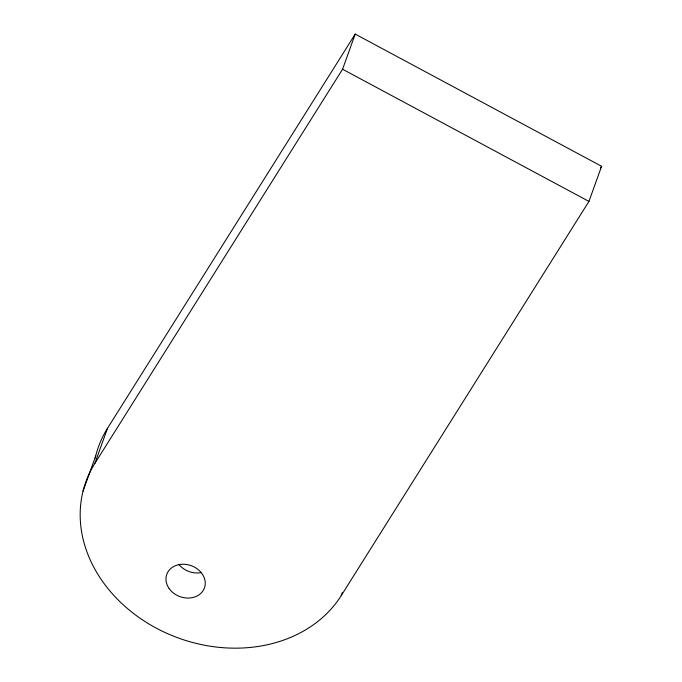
<?xml version="1.0" encoding="UTF-8"?>
<svg xmlns="http://www.w3.org/2000/svg" width="682" height="682" viewBox="0 0 682 682"><rect width="100%" height="100%" fill="white"/><g stroke="black" fill="none" stroke-linecap="round" stroke-linejoin="round"><path stroke-width="1.02" d="M83.034 491.176L95.676 456.053M94.866 463.41L107.509 428.287L355.211 34.1L601.592 166.289L588.95 201.412L341.247 595.599A140.518 115.522 19.8 0 1 156.127 628.054A140.518 115.522 19.8 0 1 94.866 463.41L342.569 69.223L355.211 34.1M341.247 595.599L342.296 592.675M600.458 168.096L601.592 166.289M342.569 69.223L588.95 201.412M95.199 458.065A140.518 115.522 19.8 0 1 107.509 428.287M200.815 572.667A20.042 16.479 19.8 0 1 178.786 564.304M169.17 588.609A20.042 16.479 19.8 0 0 203.168 590.578A20.042 16.479 19.8 0 0 184.464 564.27A20.042 16.479 19.8 0 0 169.17 588.609"/></g></svg>
